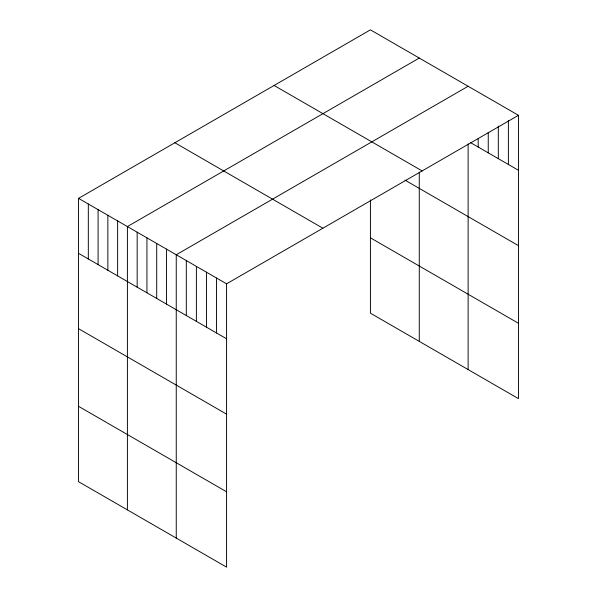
<?xml version="1.0" encoding="UTF-8"?>
<svg xmlns="http://www.w3.org/2000/svg" width="597" height="597" viewBox="0 0 597 597"><rect width="100%" height="100%" fill="white"/><g stroke="black" fill="none" stroke-linecap="round" stroke-linejoin="round"><path stroke-width="0.9" d="M78.55 198.361L226.576 283.821L226.576 567.15L78.55 481.689L78.55 198.361L370.424 29.85L518.45 115.311L518.45 398.639L370.424 313.179L370.424 199.92M419.273 58.051L127.4 226.561L127.4 509.89M468.123 86.259L176.249 254.762L176.249 538.091M226.576 283.821L518.45 115.311M470.443 142.564L518.45 170.279M274.105 85.461L422.131 170.921M404.99 180.137L518.45 245.643M370.424 237.822L518.45 323.283M174.869 142.75L322.895 228.218M78.55 253.329L226.576 338.79M78.55 328.686L226.576 414.146M78.55 406.326L226.576 491.794M508.383 120.684L508.383 164.474M498.316 126.049L498.316 158.66M488.249 132.347L488.249 152.847M478.182 138.653L478.182 147.034M468.123 143.914L468.123 369.58M419.273 172.234L419.273 341.38M216.517 278.008L216.517 332.977M206.45 272.202L206.45 327.171M196.383 266.389L196.383 321.358M186.316 260.576L186.316 315.544M166.481 249.128L166.481 304.089M156.713 243.486L156.713 298.455M146.937 237.845L146.937 292.814M137.168 232.203L137.168 287.172M117.631 220.92L117.631 275.889M107.863 215.278L107.863 270.247M98.087 209.644L98.087 264.605M88.319 204.002L88.319 258.971"/></g></svg>
